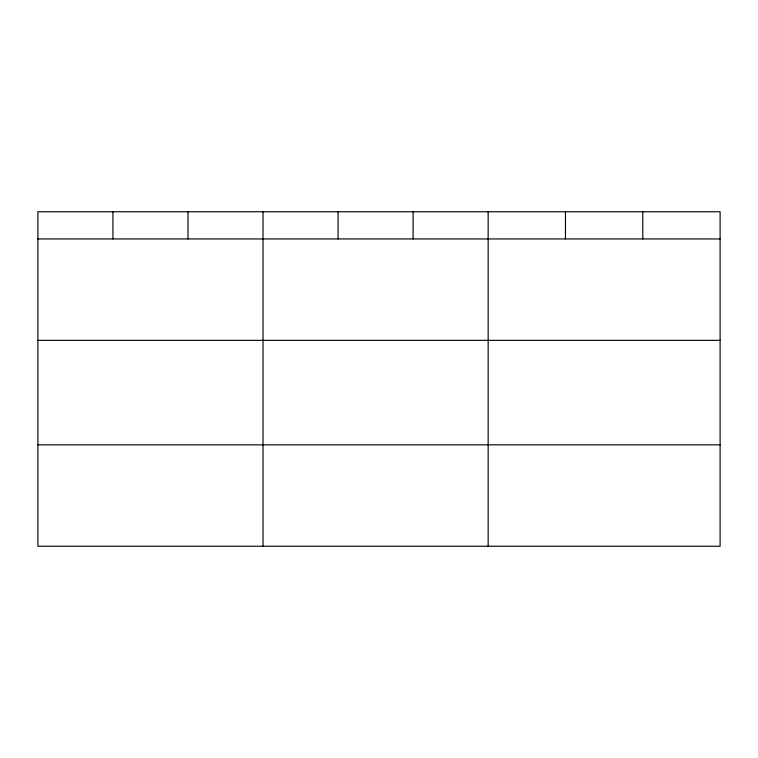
<?xml version="1.0" encoding="UTF-8"?>
<svg xmlns="http://www.w3.org/2000/svg" width="758" height="758" viewBox="0 0 758 758"><rect width="100%" height="100%" fill="white"/><g stroke="black" fill="none" stroke-linecap="round" stroke-linejoin="round"><path stroke-width="1.14" d="M720.1 340.351L720.1 211.757L37.9 211.757L37.9 546.243L720.1 546.243L720.1 340.351L37.9 340.351M37.9 238.941L720.1 238.941M37.9 444.832L720.1 444.832M642.784 211.757L642.784 238.941M565.468 211.757L565.468 238.941M488.152 211.757L488.152 546.243M413.11 211.757L413.11 238.941M338.068 211.757L338.068 238.941M263.026 211.757L263.026 546.243M187.984 211.757L187.984 238.941M112.942 211.757L112.942 238.941"/></g></svg>
